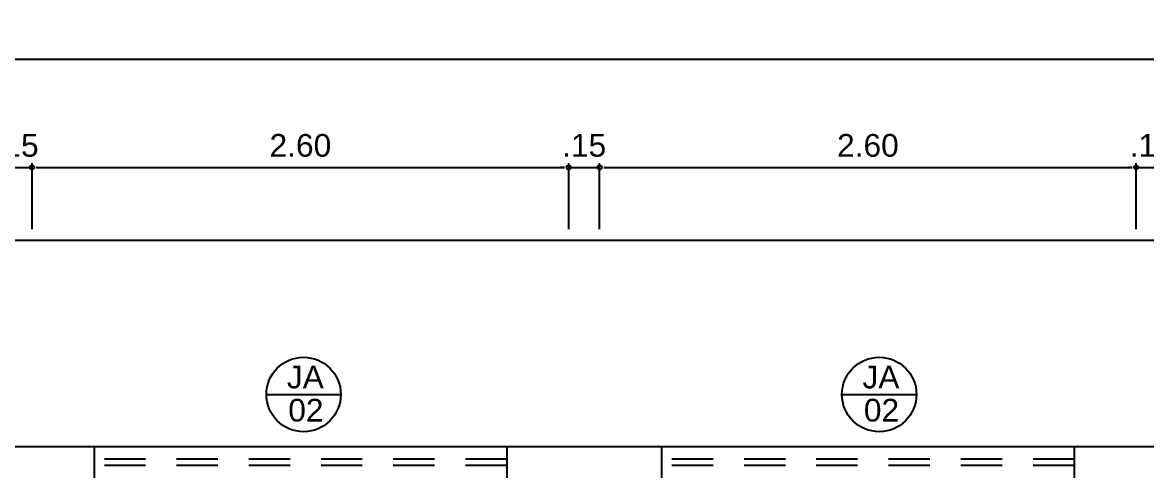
# Model space of a CAD drawing. Header units: millimetres. Extents: x 2125 to 3408, y 1171 to 1686.
# Drawn here: x 2445.49 to 2450.93, y 1534.92 to 1537.09 of the extents above; entities that cross this region are included whole.
import ezdxf

# ---------------------------------------------------------------- set-up
doc = ezdxf.new("R2010")
doc.units = ezdxf.units.MM
doc.linetypes.add('CONTORNO_QUADRO_T', pattern=[0.35, 0.2, -0.15])
for name, color, linetype in [('CALÇADA', 252, 'Continuous'), ('cotas', 7, 'Continuous'), ('ESQUADRIA', 3, 'Continuous'), ('JANELA2', 1, 'Continuous'), ('PAREDE', 4, 'Continuous'), ('TEXTO01', 7, 'Continuous')]:
    doc.layers.add(name, color=color, linetype=linetype)
doc.styles.add('ROMANS', font='arial.ttf')
doc.styles.add('TEXTO1', font='swissko.ttf', dxfattribs={"width": 0.6, "height": 0.1})
doc.dimstyles.new('ESCALA75', dxfattribs={"dimtxt": 0.11, "dimasz": 0.02, "dimexe": 0.02, "dimexo": 0.04, "dimgap": 0.05, "dimtad": 1, "dimzin": 4, "dimdsep": 46, "dimtxsty": 'ROMANS', "dimblk1": 'PPC', "dimblk2": 'PPC', "dimsah": 1, "dimcen": 0.02, "dimclrd": 7, "dimclre": 7, "dimclrt": 3, "dimazin": 1, "dimtfac": 1, "dimtix": 1, "dimtmove": 0, "dimatfit": 3, "dimldrblk": 'PPC', "dimfxl": 0, "dimtolj": 1, "dimtzin": 12, "dimarcsym": 0})

# ---------------------------------------------------------------- blocks, each defined once
blk = doc.blocks.new('PPC')
at = {"color": 2}
blk.add_circle((0, 0), 0.5, dxfattribs=at)
blk = doc.blocks.new('*D46')
at = {"layer": 'cotas', "color": 7, "lineweight": -2, "transparency": 16777216}
for p, q in [((2445.3837, 1536.085), (2445.3837, 1536.405)), ((2445.5337, 1536.085), (2445.5337, 1536.405)), ((2445.3637, 1536.385), (2445.3437, 1536.385)), ((2445.3837, 1536.385), (2445.5337, 1536.385)), ((2445.5537, 1536.385), (2445.5737, 1536.385))]:
    blk.add_line(p, q, dxfattribs=at)
at = {"layer": 'DEFPOINTS', "color": 0, "transparency": 16777216}
for p in [(2445.5337, 1536.385), (2445.3837, 1535.9848), (2445.5337, 1535.9848)]:
    blk.add_point(p, dxfattribs=at)
at = {"layer": 'cotas', "color": 7, "lineweight": -2, "transparency": 16777216, "xscale": 0.02, "yscale": 0.02, "zscale": 0.02}
blk.add_blockref('PPC', (2445.3837, 1536.385), dxfattribs=at)
at = {"layer": 'cotas', "color": 7, "lineweight": -2, "transparency": 16777216, "xscale": 0.02, "yscale": 0.02, "zscale": 0.02, "rotation": 180}
blk.add_blockref('PPC', (2445.5337, 1536.385), dxfattribs=at)
at = {"layer": 'cotas', "color": 3, "transparency": 16777216, "insert": (2445.4587, 1536.4912), "char_height": 0.11, "attachment_point": 5, "style": 'ROMANS'}
blk.add_mtext('\\A1;.15', dxfattribs=at)
blk = doc.blocks.new('*D47')
at = {"layer": 'cotas', "color": 7, "lineweight": -2, "transparency": 16777216}
for p, q in [((2445.5337, 1536.085), (2445.5337, 1536.405)), ((2448.1337, 1536.085), (2448.1337, 1536.405)), ((2445.5537, 1536.385), (2448.1137, 1536.385))]:
    blk.add_line(p, q, dxfattribs=at)
at = {"layer": 'DEFPOINTS', "color": 0, "transparency": 16777216}
for p in [(2448.1337, 1536.385), (2445.5337, 1535.9848), (2448.1337, 1535.9848)]:
    blk.add_point(p, dxfattribs=at)
at = {"layer": 'cotas', "color": 7, "lineweight": -2, "transparency": 16777216, "xscale": 0.02, "yscale": 0.02, "zscale": 0.02, "rotation": 180}
blk.add_blockref('PPC', (2445.5337, 1536.385), dxfattribs=at)
at = {"layer": 'cotas', "color": 7, "lineweight": -2, "transparency": 16777216, "xscale": 0.02, "yscale": 0.02, "zscale": 0.02}
blk.add_blockref('PPC', (2448.1337, 1536.385), dxfattribs=at)
at = {"layer": 'cotas', "color": 3, "transparency": 16777216, "insert": (2446.8337, 1536.4912), "char_height": 0.11, "attachment_point": 5, "style": 'ROMANS'}
blk.add_mtext('\\A1;2.60', dxfattribs=at)
blk = doc.blocks.new('*D48')
at = {"layer": 'cotas', "color": 7, "lineweight": -2, "transparency": 16777216}
for p, q in [((2448.1337, 1536.085), (2448.1337, 1536.405)), ((2448.2837, 1536.085), (2448.2837, 1536.405)), ((2448.1137, 1536.385), (2448.0937, 1536.385)), ((2448.1337, 1536.385), (2448.2837, 1536.385)), ((2448.3037, 1536.385), (2448.3237, 1536.385))]:
    blk.add_line(p, q, dxfattribs=at)
at = {"layer": 'DEFPOINTS', "color": 0, "transparency": 16777216}
for p in [(2448.2837, 1536.385), (2448.1337, 1535.9848), (2448.2837, 1535.9848)]:
    blk.add_point(p, dxfattribs=at)
at = {"layer": 'cotas', "color": 7, "lineweight": -2, "transparency": 16777216, "xscale": 0.02, "yscale": 0.02, "zscale": 0.02}
blk.add_blockref('PPC', (2448.1337, 1536.385), dxfattribs=at)
at = {"layer": 'cotas', "color": 7, "lineweight": -2, "transparency": 16777216, "xscale": 0.02, "yscale": 0.02, "zscale": 0.02, "rotation": 180}
blk.add_blockref('PPC', (2448.2837, 1536.385), dxfattribs=at)
at = {"layer": 'cotas', "color": 3, "transparency": 16777216, "insert": (2448.2087, 1536.4912), "char_height": 0.11, "attachment_point": 5, "style": 'ROMANS'}
blk.add_mtext('\\A1;.15', dxfattribs=at)
blk = doc.blocks.new('*D49')
at = {"layer": 'cotas', "color": 7, "lineweight": -2, "transparency": 16777216}
for p, q in [((2448.2837, 1536.085), (2448.2837, 1536.405)), ((2450.8837, 1536.085), (2450.8837, 1536.405)), ((2448.3037, 1536.385), (2450.8637, 1536.385))]:
    blk.add_line(p, q, dxfattribs=at)
at = {"layer": 'DEFPOINTS', "color": 0, "transparency": 16777216}
for p in [(2450.8837, 1536.385), (2448.2837, 1535.9848), (2450.8837, 1535.9848)]:
    blk.add_point(p, dxfattribs=at)
at = {"layer": 'cotas', "color": 7, "lineweight": -2, "transparency": 16777216, "xscale": 0.02, "yscale": 0.02, "zscale": 0.02, "rotation": 180}
blk.add_blockref('PPC', (2448.2837, 1536.385), dxfattribs=at)
at = {"layer": 'cotas', "color": 7, "lineweight": -2, "transparency": 16777216, "xscale": 0.02, "yscale": 0.02, "zscale": 0.02}
blk.add_blockref('PPC', (2450.8837, 1536.385), dxfattribs=at)
at = {"layer": 'cotas', "color": 3, "transparency": 16777216, "insert": (2449.5837, 1536.4912), "char_height": 0.11, "attachment_point": 5, "style": 'ROMANS'}
blk.add_mtext('\\A1;2.60', dxfattribs=at)
blk = doc.blocks.new('*D50')
at = {"layer": 'cotas', "color": 7, "lineweight": -2, "transparency": 16777216}
for p, q in [((2450.8837, 1536.085), (2450.8837, 1536.405)), ((2451.0337, 1536.085), (2451.0337, 1536.405)), ((2450.8637, 1536.385), (2450.8437, 1536.385)), ((2450.8837, 1536.385), (2451.0337, 1536.385)), ((2451.0537, 1536.385), (2451.0737, 1536.385))]:
    blk.add_line(p, q, dxfattribs=at)
at = {"layer": 'DEFPOINTS', "color": 0, "transparency": 16777216}
for p in [(2451.0337, 1536.385), (2450.8837, 1535.9848), (2451.0337, 1535.9848)]:
    blk.add_point(p, dxfattribs=at)
at = {"layer": 'cotas', "color": 7, "lineweight": -2, "transparency": 16777216, "xscale": 0.02, "yscale": 0.02, "zscale": 0.02}
blk.add_blockref('PPC', (2450.8837, 1536.385), dxfattribs=at)
at = {"layer": 'cotas', "color": 7, "lineweight": -2, "transparency": 16777216, "xscale": 0.02, "yscale": 0.02, "zscale": 0.02, "rotation": 180}
blk.add_blockref('PPC', (2451.0337, 1536.385), dxfattribs=at)
at = {"layer": 'cotas', "color": 3, "transparency": 16777216, "insert": (2450.9587, 1536.4912), "char_height": 0.11, "attachment_point": 5, "style": 'ROMANS'}
blk.add_mtext('\\A1;.15', dxfattribs=at)
blk = doc.blocks.new('*D265')
at = {"layer": 'cotas', "color": 7, "lineweight": -2, "transparency": 16777216}
for p, q in [((2415.3837, 1536.6093), (2415.3837, 1536.9293)), ((2415.4037, 1536.9093), (2460.1637, 1536.9093)), ((2460.1837, 1536.6093), (2460.1837, 1536.9293))]:
    blk.add_line(p, q, dxfattribs=at)
at = {"layer": 'DEFPOINTS', "color": 0, "transparency": 16777216}
for p in [(2460.1837, 1536.9093), (2415.3837, 1535.031), (2460.1837, 1535.031)]:
    blk.add_point(p, dxfattribs=at)
at = {"layer": 'cotas', "color": 7, "lineweight": -2, "transparency": 16777216, "xscale": 0.02, "yscale": 0.02, "zscale": 0.02, "rotation": 180}
blk.add_blockref('PPC', (2415.3837, 1536.9093), dxfattribs=at)
at = {"layer": 'cotas', "color": 7, "lineweight": -2, "transparency": 16777216, "xscale": 0.02, "yscale": 0.02, "zscale": 0.02}
blk.add_blockref('PPC', (2460.1837, 1536.9093), dxfattribs=at)
at = {"layer": 'cotas', "color": 3, "transparency": 16777216, "insert": (2437.7837, 1537.0154), "char_height": 0.11, "attachment_point": 5, "style": 'ROMANS'}
blk.add_mtext('\\A1;44.80', dxfattribs=at)

msp = doc.modelspace()

# ---------------------------------------------------------------- linework, layer by layer
at = {"layer": 'CALÇADA', "linetype": 'Continuous'}
msp.add_line((2461.1837, 1536.031), (2414.3837, 1536.031), dxfattribs=at)
at = {"layer": 'ESQUADRIA', "linetype": 'CONTORNO_QUADRO_T'}
for p, q in [((2447.8337, 1534.971), (2445.8337, 1534.971)), ((2447.8337, 1534.941), (2445.8337, 1534.941)), ((2450.5837, 1534.971), (2448.5837, 1534.971)), ((2450.5837, 1534.941), (2448.5837, 1534.941))]:
    msp.add_line(p, q, dxfattribs=at)
at = {"layer": 'JANELA2', "linetype": 'Continuous'}
for p, q in [((2445.8337, 1535.031), (2445.8337, 1534.881)), ((2447.8337, 1535.031), (2447.8337, 1534.881)), ((2448.5837, 1535.031), (2448.5837, 1534.881)), ((2450.5837, 1535.031), (2450.5837, 1534.881))]:
    msp.add_line(p, q, dxfattribs=at)
at = {"layer": 'PAREDE', "linetype": 'Continuous'}
msp.add_line((2456.8337, 1535.031), (2426.7837, 1535.031), dxfattribs=at)
at = {"layer": 'TEXTO01'}
for p, q in [((2446.6688, 1535.2846), (2447.0296, 1535.2846)), ((2449.458, 1535.2846), (2449.8188, 1535.2846))]:
    msp.add_line(p, q, dxfattribs=at)
for centre in [(2446.8492, 1535.2846), (2449.6384, 1535.2846)]:
    msp.add_circle(centre, 0.1804, dxfattribs=at)

# ---------------------------------------------------------------- texts
at = {"layer": 'TEXTO01', "ltscale": 0.0001, "char_height": 0.11, "width": 0.330365, "attachment_point": 1, "style": 'TEXTO1'}
for s, insert in [('{\\fSansSerif|b0|i0|c2|p2;\\W1;JA}', (2446.7681, 1535.4241)), ('{\\fSansSerif|b0|i0|c2|p2;\\W1;JA}', (2449.5573, 1535.4241)), ('{\\fSansSerif|b0|i0|c2|p2;\\W1;02}', (2446.7749, 1535.2635)), ('{\\fSansSerif|b0|i0|c2|p2;\\W1;02}', (2449.5641, 1535.2635))]:
    msp.add_mtext(s, dxfattribs=dict(at, insert=insert))

# ---------------------------------------------------------------- dimensions: what is measured, and where the dimension line sits
at = {"layer": 'cotas'}
dim = msp.add_linear_dim(base=(2460.1837, 1536.9093), p1=(2415.3837, 1535.031), p2=(2460.1837, 1535.031), dimstyle='ESCALA75', dxfattribs=at)
dim.commit()
dim.dimension.update_dxf_attribs({"geometry": '*D265', "text_midpoint": (2437.7837, 1537.0154)})
for base, p1, p2, picture, middle in [((2445.5337, 1536.385), (2445.3837, 1535.9848), (2445.5337, 1535.9848), '*D46', (2445.4587, 1536.4912)), ((2448.1337, 1536.385), (2445.5337, 1535.9848), (2448.1337, 1535.9848), '*D47', (2446.8337, 1536.4912)), ((2448.2837, 1536.385), (2448.1337, 1535.9848), (2448.2837, 1535.9848), '*D48', (2448.2087, 1536.4912)), ((2450.8837, 1536.385), (2448.2837, 1535.9848), (2450.8837, 1535.9848), '*D49', (2449.5837, 1536.4912)), ((2451.0337, 1536.385), (2450.8837, 1535.9848), (2451.0337, 1535.9848), '*D50', (2450.9587, 1536.4912))]:
    dim = msp.add_linear_dim(base=base, p1=p1, p2=p2, dimstyle='ESCALA75', override={"dimtmove": 1}, dxfattribs=at)
    dim.commit()
    dim.dimension.update_dxf_attribs({"geometry": picture, "text_midpoint": middle})

doc.saveas('drawing.dxf')
